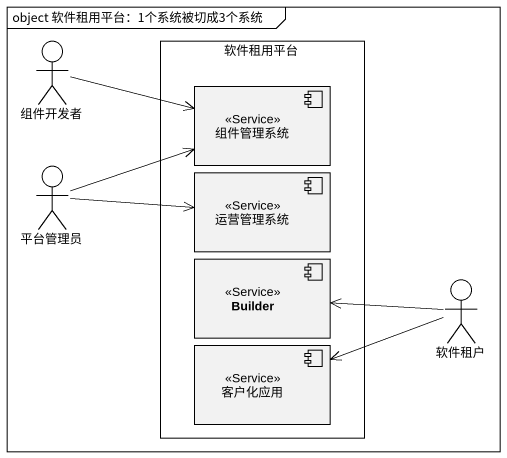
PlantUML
@startuml
mainframe object 软件租用平台：1个系统被切成3个系统
actor 组件开发者
rectangle 软件租用平台 {
  component 组件管理系统 <<Service>>
  component 运营管理系统 <<Service>>
  component Builder <<Service>>
  component 客户化应用 <<Service>>
}
actor 平台管理员
actor 软件租户
组件开发者 -right-> 组件管理系统
平台管理员 -right-> 组件管理系统
平台管理员 -right-> 运营管理系统
软件租户 -left-> Builder
软件租户 -left-> 客户化应用
@enduml
